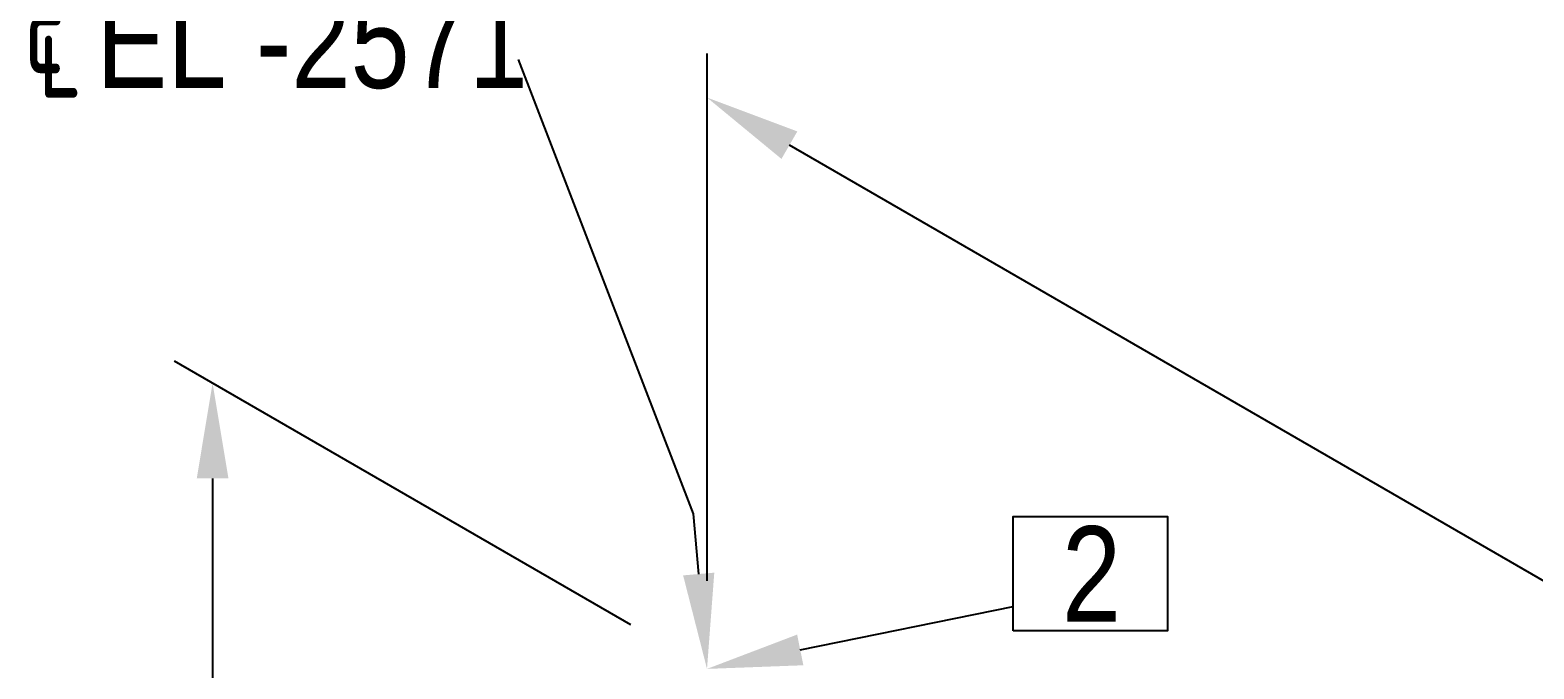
# Model space of a CAD drawing. Header units: millimetres. Extents: x 0 to 594, y 0 to 420.
# Drawn here: x 100.98 to 140.49, y 381.83 to 398.6 of the extents above; entities that cross this region are included whole.
import ezdxf
from ezdxf import colors
from ezdxf.entities.mleader import LeaderData, LeaderLine
from ezdxf.enums import TextEntityAlignment as Align
from ezdxf.math import Vec2, Vec3

# ---------------------------------------------------------------- set-up
doc = ezdxf.new("R2010")
doc.units = ezdxf.units.MM
doc.header["$LTSCALE"] = 0.25
doc.layers.add('주석', color=7, linetype='Continuous')
doc.layers.add('치수', color=1, linetype='Continuous')
doc.styles.add('AdskIsoAnnotation', font='arial.ttf', dxfattribs={"width": 0.8, "height": 1})
doc.styles.add('AdskIsoMetric', font='arial.ttf', dxfattribs={"width": 0.8, "height": 2.5})
doc.styles.add('AdskIsoMetric-30', font='arial.ttf', dxfattribs={"width": 0.8, "height": 2.5})
doc.styles.add('AdskIsoMetric30', font='arial.ttf', dxfattribs={"width": 0.8, "oblique": 30, "height": 2.5})
doc.styles.get("Standard").update_dxf_attribs({"font": 'arial.ttf'})
doc.dimstyles.new('AdskIsoMetric', dxfattribs={"dimtxt": 2.5, "dimasz": 2.5, "dimexe": 1, "dimexo": 2, "dimgap": 0.8, "dimtad": 1, "dimdec": 0, "dimrnd": 1, "dimzin": 0, "dimdsep": 46, "dimtxsty": 'AdskIsoMetric', "dimcen": 0, "dimclrt": 7, "dimadec": 0, "dimazin": 0, "dimtfac": 1, "dimtdec": 0, "dimtmove": 1, "dimatfit": 3, "dimfxl": 0, "dimfrac": 2, "dimtolj": 1, "dimtzin": 0, "dimarcsym": 0})

# ---------------------------------------------------------------- blocks, each defined once
blk = doc.blocks.new('*D32')
at = {"layer": 'Defpoints', "color": 0}
for p in [(118.767, 381.832), (105.776, 280.494), (118.767, 272.994)]:
    blk.add_point(p, dxfattribs=at)
at = {"layer": '치수', "color": 0, "lineweight": -2}
for p, q in [((116.767, 382.986), (104.776, 389.909)), ((105.776, 386.832), (105.776, 282.994)), ((116.767, 274.149), (104.776, 281.072))]:
    blk.add_line(p, q, dxfattribs=at)
at = {"layer": '치수', "color": 0}
for points in [[(105.36, 386.832), (106.193, 386.832), (105.776, 389.332)], [(105.36, 282.994), (106.193, 282.994), (105.776, 280.494)]]:
    blk.add_solid(points, dxfattribs=at)
at = {"layer": '치수', "color": 7, "insert": (103.51, 336.222), "char_height": 2.5, "attachment_point": 5, "rotation": 90, "style": 'AdskIsoMetric30'}
blk.add_mtext('\\A1;4429', dxfattribs=at)
blk = doc.blocks.new('*D33')
at = {"layer": 'Defpoints', "color": 0}
for p in [(118.767, 396.832), (118.767, 381.832), (265.378, 297.185)]:
    blk.add_point(p, dxfattribs=at)
at = {"layer": '치수', "color": 0, "lineweight": -2}
for p, q in [((118.767, 384.141), (118.767, 397.986)), ((263.213, 313.435), (120.932, 395.582)), ((265.378, 299.495), (265.378, 313.34))]:
    blk.add_line(p, q, dxfattribs=at)
at = {"layer": '치수', "color": 0}
for points in [[(121.14, 395.943), (120.723, 395.221), (118.767, 396.832)], [(263.422, 313.796), (263.005, 313.075), (265.378, 312.185)]]:
    blk.add_solid(points, dxfattribs=at)
at = {"layer": '치수', "color": 7, "insert": (192.073, 357.126), "char_height": 2.5, "attachment_point": 5, "rotation": 330, "style": 'AdskIsoMetric-30'}
blk.add_mtext('\\A1;1384', dxfattribs=at)
blk = doc.blocks.new('AnnoRect')
at = {"color": 0, "linetype": 'ByBlock', "lineweight": -2}
blk.add_wipeout([(-0.81, -0.6), (-0.81, 0.6), (0.81, 0.6), (0.81, -0.6)], dxfattribs=at)
blk.add_lwpolyline([(-0.81, -0.6), (-0.81, 0.6), (0.81, 0.6), (0.81, -0.6)], close=True, dxfattribs=at)
at = {"color": 0, "linetype": 'ByBlock', "lineweight": -2, "style": 'AdskIsoAnnotation', "width": 0.8}
blk.add_attdef('XX', text='', height=1, dxfattribs=at).set_placement((0, 0), align=Align.MIDDLE_CENTER)

msp = doc.modelspace()

# ---------------------------------------------------------------- texts
at = {"layer": '주석', "insert": (100.8142, 396.8313), "char_height": 2.5, "attachment_point": 7, "style": 'AdskIsoAnnotation'}
msp.add_mtext('{\\Q0;℄ EL -2571}', dxfattribs=at)

# ---------------------------------------------------------------- dimensions: what is measured, and where the dimension line sits
at = {"layer": '치수'}
for base, p1, p2, angle, text, override, picture, middle in [((118.7667, 396.8317), (265.3784, 297.1854), (118.7667, 381.8317), 150, '1384', {"dimtad": 0, "dimlfac": 8.173917, "dimtxsty": 'AdskIsoMetric-30', "dimse1": 0, "dimse2": 0, "dimsd1": 0, "dimsd2": 0, "dimtmove": 1}, '*D33', (192.0726, 357.1264)), ((105.7763, 280.4944), (118.7667, 381.8317), (118.7667, 272.9944), 270, '4429', {"dimtad": 0, "dimlfac": 40.690033, "dimtxsty": 'AdskIsoMetric30', "dimse1": 0, "dimse2": 0, "dimsd1": 0, "dimsd2": 0, "dimtmove": 1}, '*D32', (103.51, 336.2215))]:
    dim = msp.add_linear_dim(base=base, p1=p1, p2=p2, angle=angle, text=text, dimstyle='AdskIsoMetric', override=override, dxfattribs=at)
    dim.commit()
    dim.dimension.update_dxf_attribs({"geometry": picture, "text_midpoint": middle, "dimtype": 160})

# ---------------------------------------------------------------- leaders
at = {"layer": '주석'}
ml = msp.add_multileader_mtext('Standard', dxfattribs=at)
ml.set_content('')
ml.set_leader_properties()
ml.build(insert=Vec2(0, 0))
ml.multileader.update_dxf_attribs({"dogleg_length": 0, "arrow_head_size": 2.5})
ctx = ml.context
ctx.base_point, ctx.arrow_head_size, ctx.plane_origin = Vec3(113.8142, 397.8313), 2.5, Vec3(0.8142, 13.8313)
notes = []
notes.append((ctx, [(0, (1, 1, 0), (113.8142, 397.8313), (-1, 0), 0, [(0, [(118.7667, 381.8317), (118.4109, 385.8987)], 0, [])])]))
ctx.mtext, ml.multileader.dxf.content_type = None, 0
ml = msp.add_multileader_mtext('Standard', dxfattribs=at)
ml.set_content('')
ml.set_leader_properties()
ml.build(insert=Vec2(0, 0))
ml.multileader.update_dxf_attribs({"dogleg_length": 0, "arrow_head_size": 2.5})
ctx = ml.context
ctx.base_point, ctx.arrow_head_size, ctx.plane_origin = Vec3(126.8142, 383.4676), 2.5, Vec3(0.8142, 13.8313)
notes.append((ctx, [(0, (1, 1, 0), (126.8142, 383.4676), (-1, 0), 0, [(0, [(118.7667, 381.8317)], 0, [])])]))
ctx.mtext, ml.multileader.dxf.content_type = None, 0
for ctx, leaders in notes:
    for number, flags, end, landing, length, lines in leaders:
        leader = LeaderData()
        leader.index, (leader.has_last_leader_line, leader.has_dogleg_vector, leader.attachment_direction) = number, flags
        leader.last_leader_point, leader.dogleg_vector, leader.dogleg_length = Vec3(end), Vec3(landing), length
        for number, points, colour, breaks in lines:
            line = LeaderLine()
            line.index, line.vertices, line.color, line.breaks = number, Vec3.list(points), colors.encode_raw_color(colour), breaks
            leader.lines.append(line)
        ctx.leaders.append(leader)

# ---------------------------------------------------------------- next in the draw order: block references
ref = msp.add_blockref('AnnoRect', (128.838, 384.3313), dxfattribs=dict(at, xscale=2.5, yscale=2.5, zscale=2.5))
ref.add_attrib('XX_001', '2', (128.0938, 383.0761), dxfattribs={"layer": '0', "color": 0, "linetype": 'ByBlock', "lineweight": -2, "height": 2.5, "style": 'AdskIsoAnnotation', "width": 0.8})

doc.saveas('drawing.dxf')
